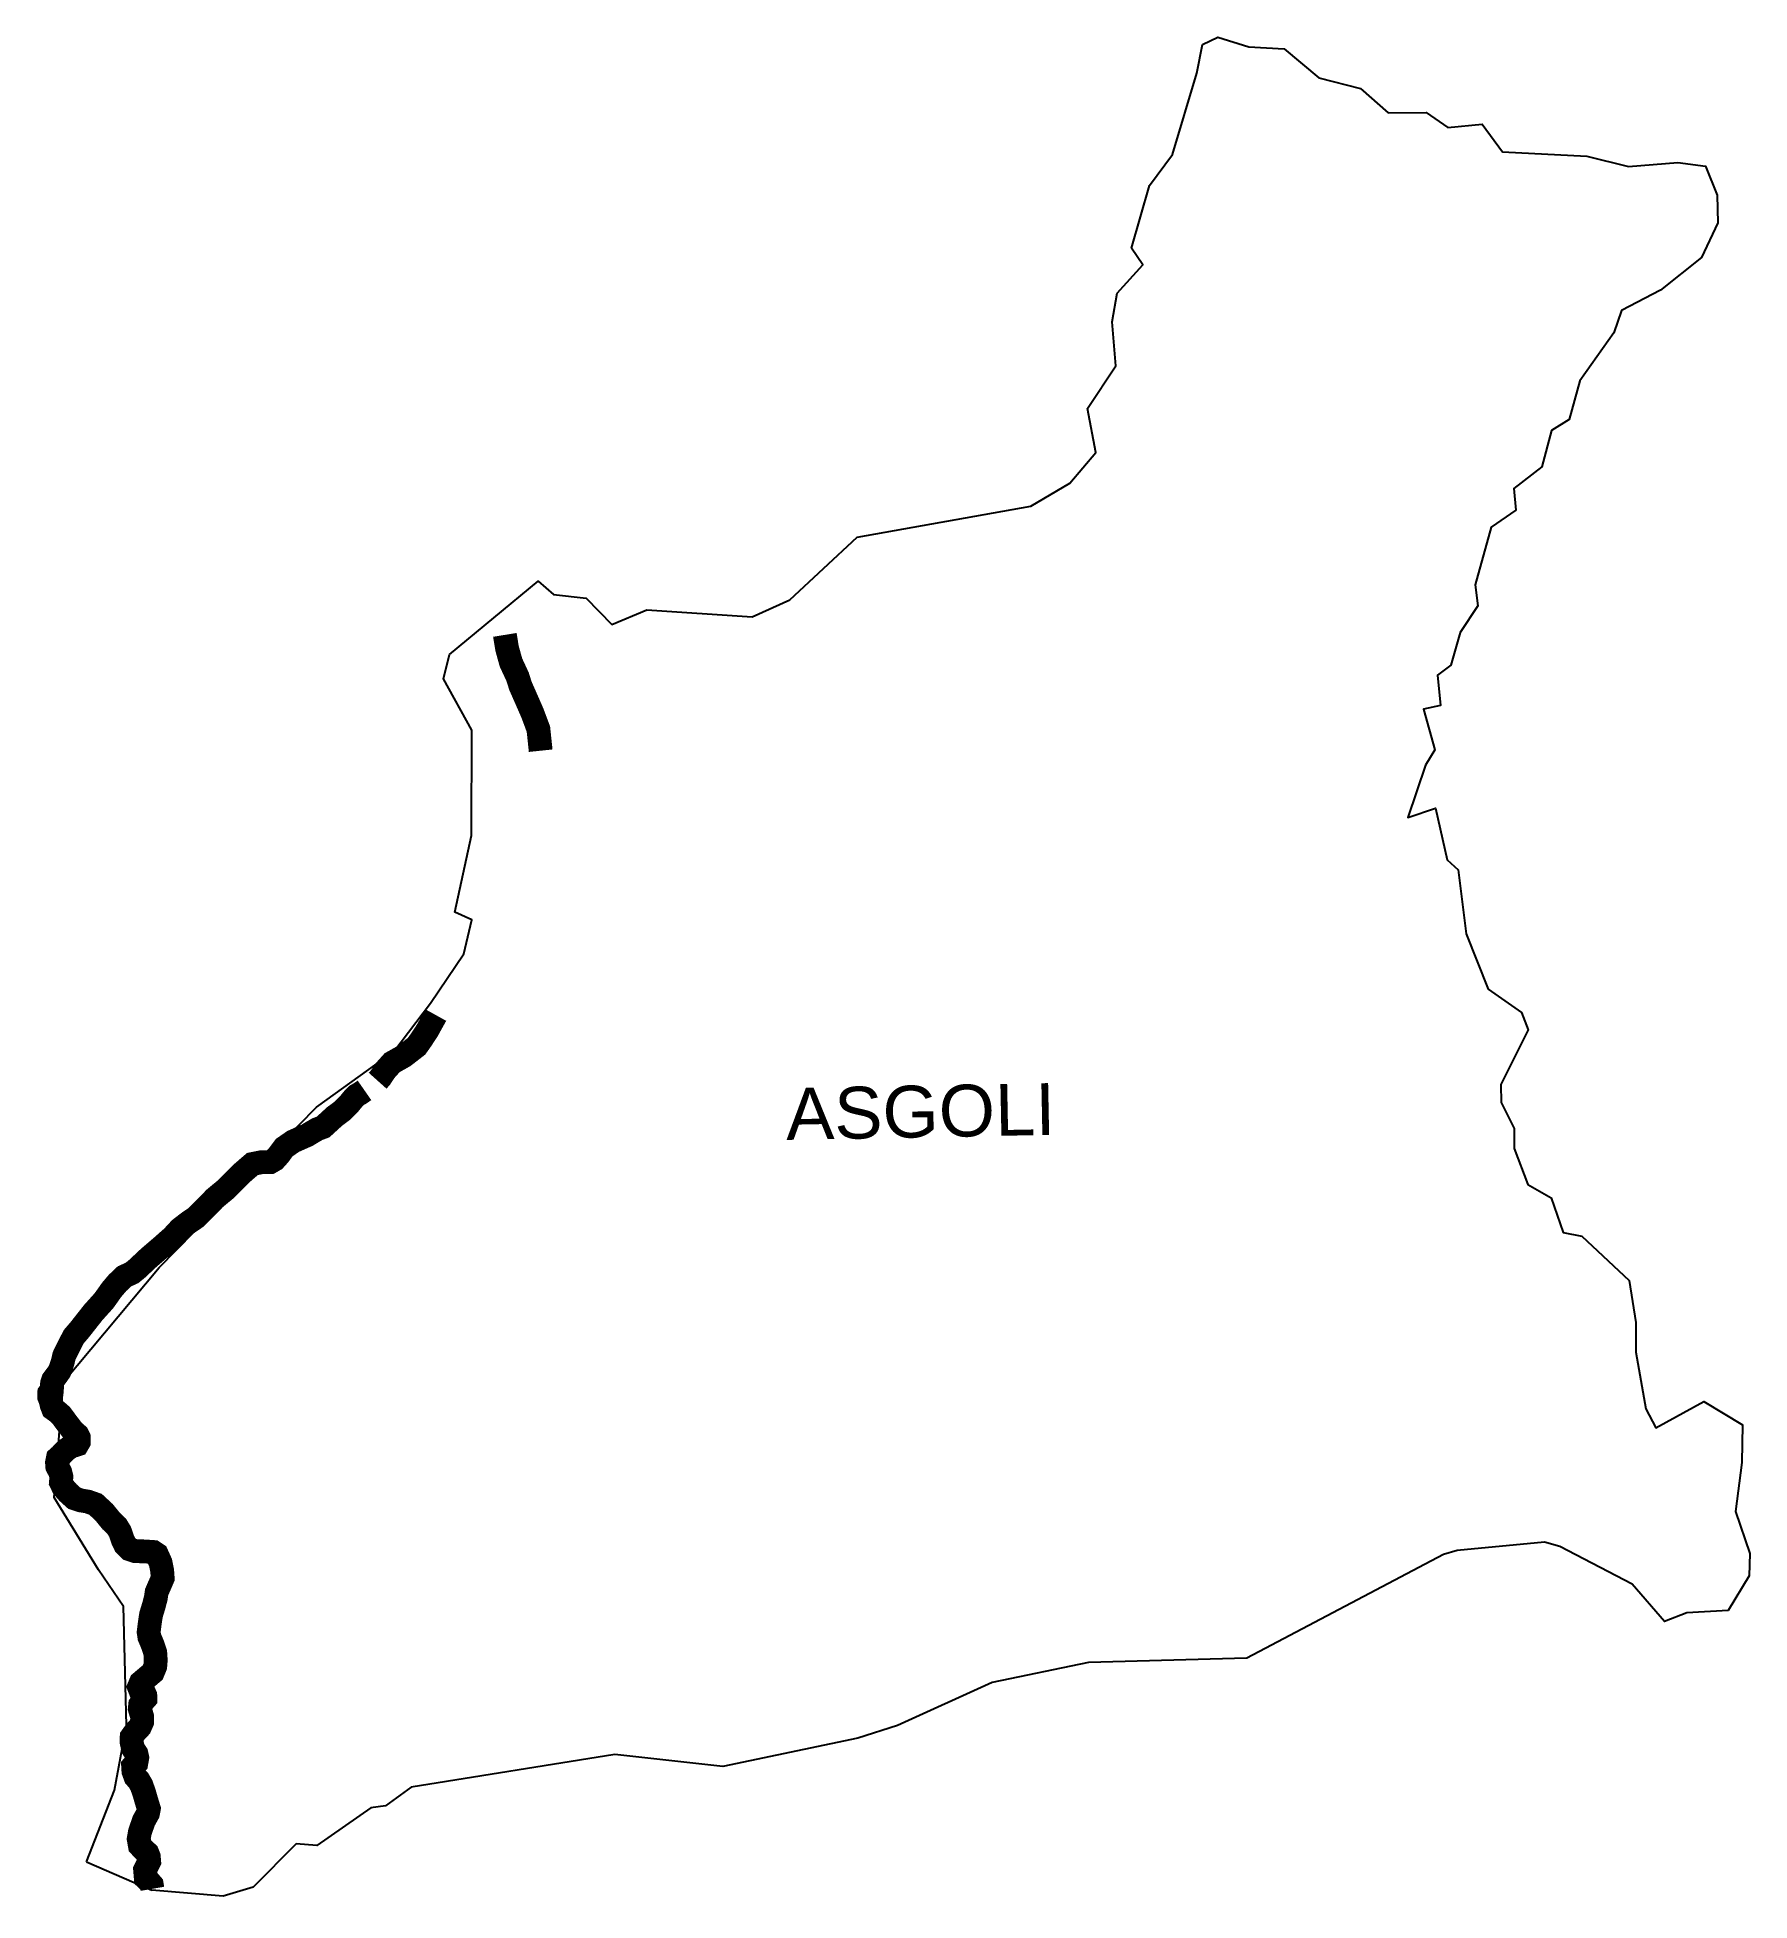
# Model space of a CAD drawing. Header units: metres. Extents: x 307163 to 310758, y 1929775 to 1933687.
import ezdxf

# ---------------------------------------------------------------- set-up
doc = ezdxf.new("R2010")
doc.units = ezdxf.units.M
for name, color, linetype in [('NATURALLY PROTECTED', 3, 'Continuous'), ('village', 3, 'Continuous'), ('VILLAGE NAME', 250, 'Continuous')]:
    doc.layers.add(name, color=color, linetype=linetype)
doc.styles.get("Standard").update_dxf_attribs({"font": 'calibri.ttf'})

msp = doc.modelspace()

# ---------------------------------------------------------------- linework, layer by layer
at = {"layer": 'NATURALLY PROTECTED', "color": 116, "true_color": 0x136734, "const_width": 50, "flags": 128}
for points in [[(308220.2, 1932189.4), (308215.4, 1932234.7), (308202.8, 1932268.5), (308189.6, 1932298.6), (308177.7, 1932325.6), (308171.8, 1932344.4), (308157.8, 1932374.6), (308149.6, 1932404.2), (308145, 1932432.6)], [(307877.9, 1931496.4), (307883.9, 1931503.1), (307893.9, 1931518.2), (307908.4, 1931534.3), (307932.9, 1931548.1), (307959.6, 1931568.8), (307969.5, 1931582.8), (307982.3, 1931602.3), (308000, 1931634.3)], [(307850.3, 1931476.2), (307841.1, 1931469.8), (307833.6, 1931465.6), (307826.9, 1931458.7), (307818.3, 1931448.2), (307802.8, 1931432.7), (307787.6, 1931421.4), (307772.3, 1931407.4), (307763.5, 1931399.3), (307751.1, 1931394.6), (307740.2, 1931388.3), (307730, 1931382), (307716.8, 1931376.2), (307700.5, 1931368.9), (307682, 1931356.1), (307670.1, 1931340.2), (307661.5, 1931330.7), (307652.5, 1931325.5), (307635.1, 1931325.5), (307624.4, 1931323.4), (307615.1, 1931321.5), (307607.5, 1931315), (307593.5, 1931302.9), (307577.3, 1931287), (307559.4, 1931268.8), (307536.3, 1931249.7), (307514.3, 1931227.3), (307496.1, 1931209.1), (307480.6, 1931198.6), (307463.2, 1931185.2), (307447.5, 1931168.2), (307423.7, 1931147.1), (307397.1, 1931124.3), (307372.3, 1931101), (307362.3, 1931092.9), (307346.2, 1931085.5), (307331.7, 1931071.7), (307319.6, 1931057.5), (307303.4, 1931034.6), (307281.1, 1931009.9), (307252.6, 1930973.7), (307240, 1930959), (307231.4, 1930942.3), (307219.7, 1930918.6), (307216.5, 1930904.6), (307210.3, 1930886.8), (307205, 1930879.1), (307196.9, 1930868.4), (307194.4, 1930860.9), (307194.1, 1930848.1), (307188.7, 1930840.7), (307188.5, 1930832.2), (307191.6, 1930824.6), (307193.5, 1930815.4), (307196.6, 1930807.5), (307204.6, 1930801.8), (307213.2, 1930794.3), (307226.8, 1930776), (307238.5, 1930760.8), (307247.7, 1930752.8), (307250.2, 1930747.6), (307250.4, 1930737.8), (307247.3, 1930732.5), (307234.1, 1930728.3), (307223, 1930720.6), (307212.3, 1930709.2), (307206.7, 1930704.2), (307204.8, 1930694.6), (307205.4, 1930686), (307211.5, 1930674.7), (307214, 1930664.9), (307213, 1930653.2), (307218, 1930642.9), (307227.8, 1930631.7), (307241.2, 1930619.6), (307254.2, 1930615.2), (307269.5, 1930612.7), (307285.6, 1930607), (307303.6, 1930590.3), (307318.5, 1930571.9), (307330, 1930561), (307336.9, 1930549.9), (307343, 1930532.1), (307348, 1930521.6), (307357.2, 1930512.6), (307368.7, 1930508.7), (307389.4, 1930508), (307407.2, 1930506.8), (307414.3, 1930502), (307422.1, 1930484.6), (307425.6, 1930467.5), (307426.7, 1930451.8), (307418.1, 1930432), (307413.9, 1930422.3), (307412.3, 1930410.8), (307408.1, 1930394.5), (307402.2, 1930375.1), (307399.7, 1930358.6), (307397.2, 1930338.6), (307398.7, 1930328.3), (307405.4, 1930312.4), (307411, 1930295.9), (307412.1, 1930279.3), (307411, 1930266.8), (307405.8, 1930254), (307393, 1930243.1), (307380.9, 1930232.9), (307376.9, 1930223.5), (307379.8, 1930216.1), (307387.8, 1930210.7), (307390.1, 1930205.7), (307390.3, 1930198.8), (307384.2, 1930192), (307379.4, 1930185.7), (307378.6, 1930177.6), (307383.4, 1930161.5), (307383.4, 1930150), (307378.8, 1930139.5), (307369, 1930128.9), (307361.6, 1930118.5), (307361.2, 1930108.7), (307364.1, 1930094.6), (307371.5, 1930083.1), (307373.3, 1930075), (307371.3, 1930063.7), (307364.6, 1930056.8), (307365.2, 1930046.5), (307369.6, 1930034.4), (307376.1, 1930027.4), (307382.1, 1930017), (307387.6, 1930001.5), (307393.4, 1929981.4), (307397.6, 1929967.8), (307395.7, 1929958.1), (307387, 1929942.4), (307378.8, 1929918.8), (307376.3, 1929904.3), (307378.8, 1929890.1), (307387.8, 1929880.7), (307394.5, 1929874.5), (307397.4, 1929867.2), (307398.3, 1929856.8), (307389.7, 1929839.6), (307391.2, 1929821.8), (307395.8, 1929817.4), (307403.7, 1929808.2), (307405.2, 1929799.6)]]:
    msp.add_lwpolyline(points, dxfattribs=at)
at = {"layer": 'village', "flags": 128}
msp.add_lwpolyline([(307266.6, 1929856.4), (307404, 1929796.4)], dxfattribs=at)
at = {"layer": 'village', "color": 3, "true_color": 0x00ff00}
for points in [[(307266.6, 1929856.4, 0), (307325.6, 1930006.4, 0), (307350.7, 1930142.8, 0), (307344.7, 1930392.6, 0), (307291.7, 1930469.1, 0), (307199, 1930621.4, 0), (307218.2, 1930864.2, 0), (307419.1, 1931104.2, 0), (307749.8, 1931440.6, 0), (307912.1, 1931557.7, 0), (307988.8, 1931659.4, 0), (308059.1, 1931763.2, 0), (308076, 1931834.6, 0), (308040, 1931850.5, 0), (308074.9, 1932011.3, 0), (308075.7, 1932232.7, 0), (308015.9, 1932340.6, 0), (308028.6, 1932391.3, 0), (308214.6, 1932545.5, 0), (308246.9, 1932517.5, 0), (308315.5, 1932510, 0), (308369.7, 1932454.1, 0), (308443.3, 1932485.2, 0), (308664.2, 1932470.3, 0), (308743.5, 1932506, 0), (308884.8, 1932638.1, 0), (309249.1, 1932703.1, 0), (309331.2, 1932751.2, 0), (309385.5, 1932815.3, 0), (309368.1, 1932907.7, 0), (309427.8, 1932997.4, 0), (309419.6, 1933090.2, 0), (309430.1, 1933150.1, 0), (309484.5, 1933209.3, 0), (309460.3, 1933244.7, 0), (309498.4, 1933376, 0), (309546.7, 1933441, 0), (309597.7, 1933612.1, 0), (309609.5, 1933672.1, 0), (309641.9, 1933687.5, 0), (309706.6, 1933667.7, 0), (309781.3, 1933663, 0), (309854.1, 1933602.5, 0), (309941.6, 1933580, 0), (309999.3, 1933528.6, 0), (310078.9, 1933529.3, 0), (310124.7, 1933497.7, 0), (310196.5, 1933505.1, 0), (310239.3, 1933447.1, 0), (310416.5, 1933437.9, 0), (310503.7, 1933416.3, 0), (310607.2, 1933424.8, 0), (310665.4, 1933416.9, 0), (310689.8, 1933356, 0), (310691.6, 1933297.5, 0), (310657, 1933225.1, 0), (310571.3, 1933156.1, 0), (310488.9, 1933113.5, 0), (310472.9, 1933066.6, 0), (310401.9, 1932965.8, 0), (310379.5, 1932885, 0), (310342.6, 1932862.1, 0), (310322.1, 1932785.8, 0), (310262.9, 1932740, 0), (310267.3, 1932694.5, 0), (310215.5, 1932658.6, 0), (310182.3, 1932537.4, 0), (310187.3, 1932493.4, 0), (310150.2, 1932437.5, 0), (310130.8, 1932369, 0), (310103, 1932347.9, 0), (310109.2, 1932284.6, 0), (310073.7, 1932276.9, 0), (310097.2, 1932191, 0), (310077.8, 1932159.2, 0), (310041, 1932049, 0), (310098.5, 1932068.6, 0), (310122.9, 1931960.5, 0), (310146.5, 1931939.2, 0), (310162.9, 1931804.7, 0), (310209.5, 1931688.6, 0), (310279, 1931639.8, 0), (310293.2, 1931603.2, 0), (310236, 1931488.6, 0), (310236.9, 1931450.6, 0), (310264, 1931395.8, 0), (310263.8, 1931354, 0), (310292.9, 1931278.8, 0), (310341.3, 1931250.8, 0), (310366.7, 1931177.5, 0), (310406, 1931170.2, 0), (310505, 1931076.7, 0), (310519.4, 1930989, 0), (310519.4, 1930926.5, 0), (310540.3, 1930807.2, 0), (310561.6, 1930767.7, 0), (310662, 1930822.7, 0), (310743, 1930774, 0), (310741.5, 1930694.5, 0), (310728.7, 1930591.9, 0), (310758.4, 1930503.6, 0)], [(310758.4, 1930503.6, 0), (310757.4, 1930456.7, 0), (310713.2, 1930384.1, 0), (310626.6, 1930379, 0), (310579.7, 1930360.7, 0), (310511.3, 1930439, 0), (310359.7, 1930518.2, 0), (310327.8, 1930527.4, 0), (310144.1, 1930510.3, 0), (310115.4, 1930501.3, 0), (309702.7, 1930283.6, 0), (309370.4, 1930274.5, 0), (309168, 1930232.9, 0), (308969.5, 1930142.3, 0), (308886, 1930115.8, 0), (308602.7, 1930056.7, 0), (308376.2, 1930081.5, 0), (307948.1, 1930013, 0), (307894.1, 1929973.9, 0), (307863.9, 1929969.5, 0), (307750.5, 1929890.6, 0), (307707.1, 1929894, 0), (307616.6, 1929802.8, 0), (307553.8, 1929783.8, 0), (307404, 1929796.4, 0)]]:
    msp.add_polyline3d(points, dxfattribs=at)

# ---------------------------------------------------------------- texts
at = {"layer": 'VILLAGE NAME', "insert": (308734, 1931480.8), "char_height": 108.748, "attachment_point": 1, "rotation": 1.1028}
msp.add_mtext_dynamic_manual_height_columns('{\\fArial|b0|i0|c0|p34;ASGOLI}', width=1571.314, gutter_width=543.7, heights=[0], dxfattribs=at)

doc.saveas('drawing.dxf')
